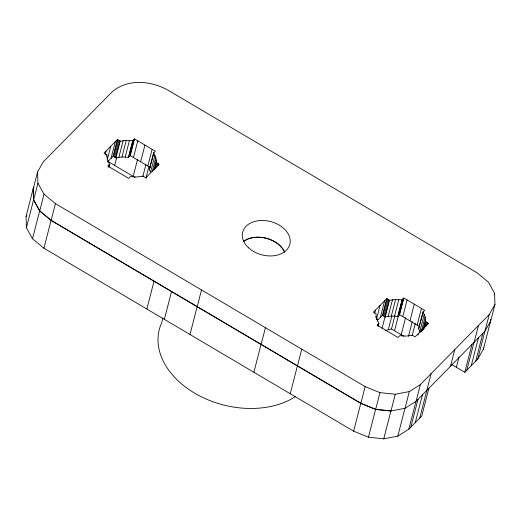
<?xml version="1.0" encoding="UTF-8"?>
<svg xmlns="http://www.w3.org/2000/svg" width="521" height="521" viewBox="0 0 521 521"><rect width="100%" height="100%" fill="white"/><g stroke="black" fill="none" stroke-linecap="round" stroke-linejoin="round"><path stroke-width="0.78" d="M428.894 388.243L421.75 416.051L408.835 429.187L397.816 436.142L383.756 438.838L368.445 437.21L353.648 431.193L43.927 248.217L32.51 238.761L26.428 227.742L26.05 216.521L33.188 188.719L34.041 187.286M37.564 171.943L33.279 188.628L33.65 199.849L39.739 210.862L51.149 220.324L360.877 403.293L375.674 409.311L390.984 410.945L395.27 394.26L409.324 391.564L420.349 384.609L489.219 314.56L494.95 304.479L494.572 293.258L488.49 282.239L477.073 272.783L167.352 89.807C150.38 80.677 127.625 78.573 112.165 91.813L43.289 161.862L37.564 171.943L37.935 183.164L33.65 199.849M26.428 227.742L33.565 199.94L33.188 188.719M32.51 238.761L39.655 210.953L33.565 199.94M39.739 210.862L44.024 194.177L37.935 183.164M43.927 248.217L51.065 220.416L39.655 210.953M51.149 220.324L55.434 203.639L44.024 194.177M105.164 154.783L106.141 150.992M106.46 156.274L106.844 154.763L104.05 153.109L117.394 139.537L120.195 141.191L126.271 140.344L132.712 140.742L134.503 138.918L155.375 151.246L153.584 153.07L149.299 169.748L150.602 172.08L154.887 155.401L153.584 153.07M107.222 159.973L110.726 146.323M108.322 166.668L108.707 165.15M108.739 166.805L109.319 164.532M111.025 158.345L115.31 141.66M108.824 167.28L109.599 164.245L107.404 159.53L106.844 154.763M107.463 161.972L113.109 156.222L117.394 139.537M113.552 156.482L117.831 139.797M114.509 157.049L118.795 140.364M115.473 157.616L119.758 140.937M113.109 156.222L115.909 157.876L120.195 141.191M114.672 165.437L116.652 157.713M115.909 157.876L118.879 157.296L123.164 140.611M118.879 157.296L121.986 157.029L126.271 140.344M121.986 157.029L125.183 157.068L129.469 140.383M125.183 157.068L128.427 157.42L132.712 140.742M128.707 157.14L132.992 140.455M129.325 156.515L133.61 139.83M129.937 155.89L134.223 139.205M128.427 157.42L130.217 155.603L134.503 138.918M133.48 157.531L137.765 140.846M133.187 176.372L137.551 159.38M140.65 161.77L144.936 145.085M142.793 176.71L145.965 164.349M147.827 166.004L152.112 149.325M146.03 177.733L149.006 166.147M146.414 178.26L146.805 176.743M153.864 152.783L149.299 169.748M152.282 171.429L155.786 157.778L154.887 155.401M153.747 170.028L156.274 160.175L155.786 157.778M154.594 169.377L156.346 162.552L156.274 160.175M155.225 168.876L156.782 162.806M156.769 167.163L157.739 163.373M158.312 165.457L158.703 163.939M146.87 309.038L154.008 281.229M162.936 317.953L161.725 322.662A80.775 57.115 14.4 0 0 197.218 394.625A80.775 57.115 14.4 0 0 295.374 396.611M164.382 319.38L171.52 291.571M189.996 334.515L197.14 306.706M197.225 306.615L201.51 289.93M253.903 372.268L261.047 344.459M261.132 344.368L265.417 327.683M290.256 393.739L297.393 365.931M297.484 365.84L301.763 349.161M374.684 313.128L375.465 310.093M375.849 317.758L376.175 313.863L373.381 312.216L386.725 298.644L389.519 300.298L395.602 299.451L402.036 299.842L403.827 298.025L424.7 310.353L422.909 312.17L418.63 328.855L420.382 332.378M376.351 319.842L380.05 305.43M377.386 321.001L377.784 319.458M377.647 325.775L378.038 324.257M378.064 325.912L378.65 323.632M380.356 317.452L384.635 300.767M378.148 326.387L378.93 323.352L377.627 321.021L376.24 316.24M377.295 320.558L382.44 315.329L386.725 298.644M382.876 315.589L387.162 298.904M353.648 431.193L360.786 403.384L51.065 220.416M360.877 403.293L365.162 386.608L55.434 203.639M383.84 316.156L388.119 299.471M384.798 316.722L389.083 300.037M382.049 328.477L385.019 316.892M382.44 315.329L385.234 316.983L389.519 300.298M385.234 316.983L388.21 316.403L392.495 299.718M388.21 316.403L391.317 316.13L395.602 299.451M388.295 329.78L391.864 315.876M391.317 316.13L394.514 316.175L398.793 299.49M385.162 330.575L391.492 328.966L394.866 315.837M394.514 316.175L397.757 316.527L402.036 299.842M398.037 316.24L402.316 299.562M394.527 330.763L398.493 315.316M398.65 315.615L402.935 298.937M399.262 314.99L403.547 298.305M397.757 316.527L399.542 314.71L403.827 298.025M368.445 437.21L375.582 409.402L390.9 411.03L405.045 408.249L409.324 391.564M375.674 409.311L379.952 392.632L395.27 394.26M402.805 316.631L407.09 299.953M401.209 334.71L405.572 317.712M409.981 320.871L414.267 304.186M408.49 336.338L412.254 321.665M383.756 438.838L390.9 411.03M412.118 335.817L415.296 323.456M417.152 325.111L421.437 308.425M423.189 311.89L418.63 328.855M417.966 335.107L418.35 333.59M419.926 331.187L424.211 314.502L422.909 312.17M421.411 331.291L425.11 316.885L424.211 314.502M421.606 331.402L421.997 329.884L428.464 323.307L425.67 321.652L425.11 316.885M422.616 330.373L423.006 328.855M422.876 329.897L425.605 319.275M423.723 329.239L425.67 321.652M424.55 327.976L426.106 321.913M397.816 436.142L404.954 408.34L416.064 401.294L420.349 384.609M426.093 326.27L427.07 322.479M427.637 324.563L428.028 323.046M408.835 429.187L415.979 401.378L484.934 331.245L489.219 314.56M410.854 427.135L417.998 399.327M415.296 422.622L422.433 394.814M419.737 418.103L431.108 373.661M450.502 366.27L454.787 349.584M456.383 367.298L458.955 357.256M451.577 364.466L464.797 372.274L471.935 344.466M466.816 370.223L473.954 342.414M474.175 342.186L478.46 325.501M471.251 365.703L478.395 337.901M475.693 361.19L482.83 333.381M464.797 372.274L477.711 359.138L484.849 331.33L490.665 321.157L494.95 304.479M494.188 294.769L494.572 293.258M477.711 359.138L483.436 349.057L490.58 321.249L490.522 319.647M26.05 216.521L26.812 215.18M421.997 329.884L415.12 336.872L412.332 335.224L406.243 336.078L399.796 335.68L398.011 337.497L377.145 325.163L378.93 323.352M109.599 164.245L107.814 166.062L128.687 178.39L130.471 176.58L136.919 176.971L143.008 176.124L145.795 177.772L159.139 164.2L156.346 162.552M365.162 386.608L379.952 392.632M360.786 403.384L375.582 409.402M130.217 155.603L150.439 167.547M399.542 314.71L419.763 326.654M107.814 161.386L135.128 177.524M391.492 328.966L403.886 336.286M490.613 319.555L490.665 321.157M483.384 347.455L483.436 349.057M243.346 241.568A24.357 17.219 14.4 0 1 266.172 238.195A24.357 17.219 14.4 0 1 284.661 252.066M243.255 241.659A24.357 17.219 14.4 0 1 266.081 238.286A24.357 17.219 14.4 0 1 284.577 252.157M248.556 247.807A24.357 17.219 14.4 0 0 289.109 246.335A24.357 17.219 14.4 0 0 261.106 220.487A24.357 17.219 14.4 0 0 248.556 247.807"/></g></svg>
